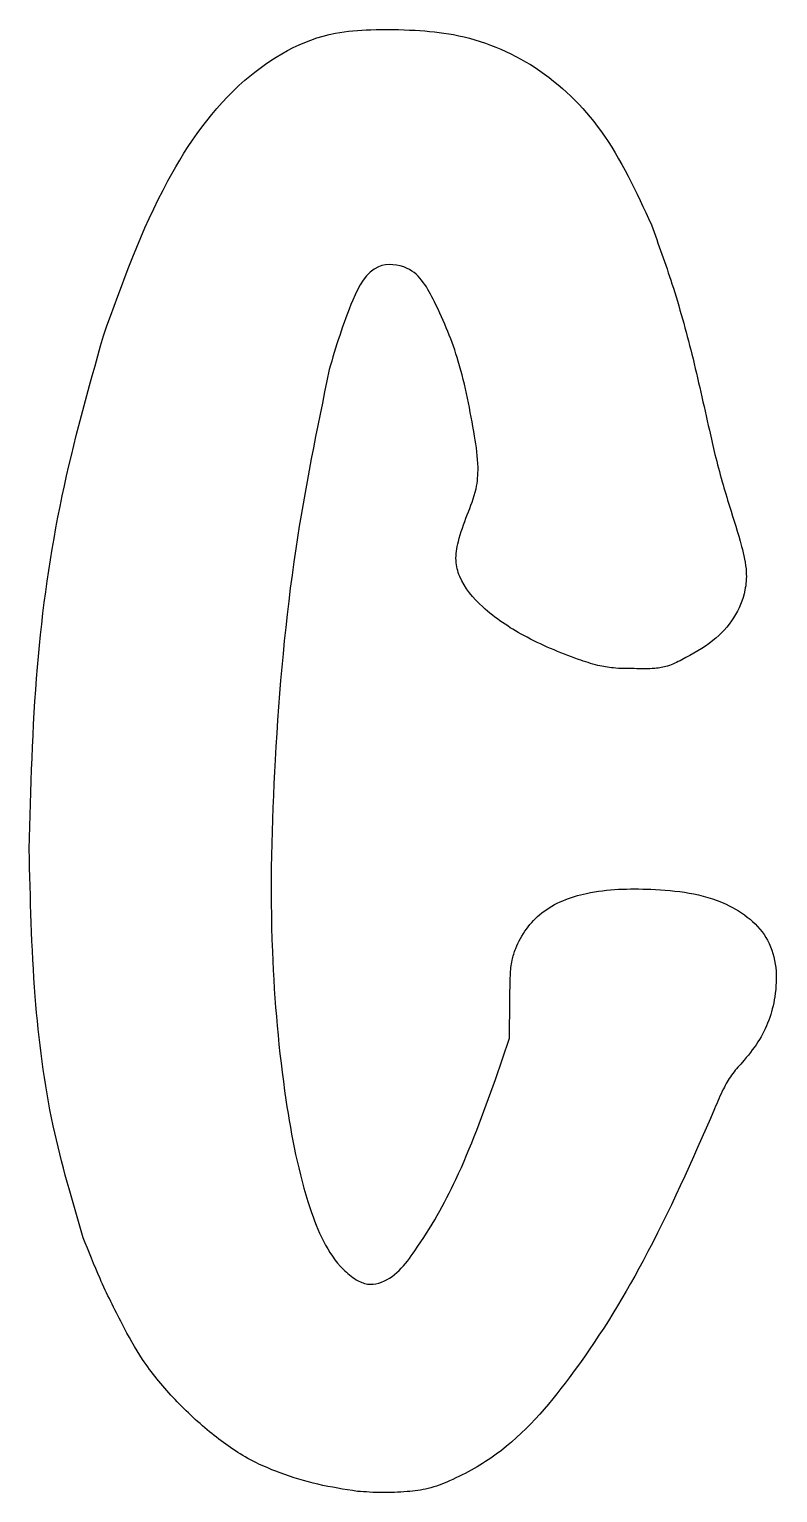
# Model space of a CAD drawing. Extents: x 721 to 959, y 267 to 733.
import ezdxf

# ---------------------------------------------------------------- set-up
doc = ezdxf.new("R2010")
doc.units = 0
doc.layers.add('Layer_1', color=7, linetype='CONTINUOUS')

msp = doc.modelspace()

# ---------------------------------------------------------------- linework, layer by layer
at = {"layer": 'Layer_1', "color": 7}
msp.add_lwpolyline([(869.231441, 398.4), (873.671841, 411.600015), (873.769202, 423.599985)], dxfattribs=at)
msp.add_lwpolyline([(825.224164, 267.215108)], close=True, dxfattribs=at)
for points, knots in [([(744.22656, 635.251472), (750.24835, 652.098762), (760.806543, 681.637643), (785.333958, 716.743526), (810.981456, 731.620637), (830.377069, 732.9504), (842.953101, 732.788483), (861.08957, 731.06474), (883.107572, 722.080904), (905.334119, 700.278307), (914.120669, 681.033479), (918.868399, 670.634714)], [0, 0, 0, 0, 53.518841, 93.83626, 126.356194, 137.641623, 151.81367, 164.108516, 192.154399, 221.133035, 255.198137, 255.198137, 255.198137, 255.198137]), ([(918.868399, 670.634714), (921.133818, 664.387441), (926.048455, 650.834503), (932.112971, 628.946086), (936.122736, 610.697897), (939.18416, 597.126158), (941.332717, 589.062965), (944.271291, 579.323449), (947.318065, 569.906108), (949.421855, 560.896574), (948.842233, 552.963534), (945.512494, 545.037591), (938.347732, 537.33497), (930.580271, 533.061837), (924.374124, 529.960129), (919.157852, 529.094999), (913.383768, 529.313798), (907.291874, 529.246547), (901.315129, 530.259148), (891.669676, 533.519152), (878.831001, 538.804528), (865.730063, 547.551305), (858.152192, 556.195285), (856.204074, 563.959657), (857.388085, 570.721491), (860.072176, 578.158763), (863.242943, 585.779021), (863.927889, 594.415573), (863.044879, 599.998657), (862.519816, 603.318516)], [0, 0, 0, 0, 19.930743, 43.238089, 68.064762, 75.982898, 84.972082, 93.094141, 106.485618, 114.740527, 120.59762, 130.066125, 139.918084, 151.548172, 156.51325, 160.605564, 167.234716, 173.832339, 178.847735, 185.326768, 204.343201, 220.271864, 232.461504, 237.609987, 243.718668, 252.677789, 261.415496, 268.273552, 278.333432, 278.333432, 278.333432, 278.333432]), ([(862.519816, 603.318516), (861.086591, 611.397956), (858.455359, 626.230857), (851.156568, 643.882968), (843.653686, 657.661666), (829.412449, 658.781787), (821.666584, 643.077742), (818.315461, 631.733992), (816.187434, 624.530495)], [0, 0, 0, 0, 24.398633, 44.793021, 58.561441, 67.695163, 81.120199, 104.478, 104.478, 104.478, 104.478]), ([(720.575093, 471.711254), (721.07513, 491.071191), (722.049633, 528.801), (729.732005, 583.742442), (739.469207, 618.345353), (744.22656, 635.251472)], [0, 0, 0, 0, 58.078471, 113.18682, 165.832988, 165.832988, 165.832988, 165.832988]), ([(816.187434, 624.530495), (812.296424, 605.545192), (803.88633, 564.51004), (798.432731, 502.41212), (796.851603, 443.724648), (801.157843, 395.686126), (807.702258, 361.565077), (816.212184, 341.41046), (824.290807, 334.711423), (828.265215, 332.926779), (836.156494, 333.915612), (846.287941, 347.002381), (858.328854, 368.471696), (865.28521, 387.567342), (869.231441, 398.4)], [0, 0, 0, 0, 58.101794, 125.582192, 186.643331, 234.168642, 269.54015, 291.698569, 296.931571, 300.795714, 304.367974, 319.836666, 345.990183, 380.277062, 380.277062, 380.277062, 380.277062]), ([(737.797584, 347.987119), (734.29919, 359.809975), (726.86415, 384.936769), (721.583756, 426.589524), (720.924579, 456.077273), (720.575093, 471.711254)], [0, 0, 0, 0, 36.942196, 78.512244, 125.424051, 125.424051, 125.424051, 125.424051]), ([(873.769202, 423.599985), (873.789701, 426.272267), (873.822489, 430.546624), (874.267467, 436.138452), (876.602082, 443.374509), (883.440111, 452.966831), (899.745355, 459.046204), (919.965463, 459.394767), (941.031797, 457.069621), (958.4373, 443.850506), (959.315582, 427.976765), (956.533277, 417.17999), (952.976353, 410.022204), (948.484696, 404.528367), (944.31681, 399.929434), (941.454795, 394.896099), (939.9202, 391.195295), (939.032723, 389.055073)], [0, 0, 0, 0, 8.025854, 12.837478, 16.724864, 30.762723, 46.271692, 66.860593, 91.321608, 108.852608, 127.001118, 134.708881, 142.44029, 150.700119, 155.94175, 161.010173, 167.961145, 167.961145, 167.961145, 167.961145]), ([(939.032723, 389.055073), (931.8429, 372.68378), (918.729442, 342.824316), (895.58519, 305.670893), (876.616621, 283.480563), (862.334174, 274.301001), (855.092814, 270.672118), (847.959446, 267.858874), (840.593786, 267.027453), (833.061111, 266.654001), (827.793098, 267.031178), (825.224164, 267.215108)], [0, 0, 0, 0, 53.541421, 97.653745, 131.314381, 139.577804, 148.414834, 155.623026, 162.411288, 170.520331, 178.238368, 178.238368, 178.238368, 178.238368]), ([(825.224073, 267.215108), (820.996465, 267.862237), (812.605361, 269.146681), (800.865202, 272.717696), (788.992734, 277.906154), (777.528103, 286.213507), (766.263141, 296.795591), (756.763098, 308.328655), (749.645067, 321.401246), (743.221688, 334.289112), (739.522406, 343.63126), (737.797584, 347.987119)], [0, 0, 0, 0, 12.816223, 25.43809, 36.702524, 51.528507, 67.616878, 83.029938, 96.086631, 112.167466, 126.215156, 126.215156, 126.215156, 126.215156])]:
    msp.add_open_spline(points, degree=3, knots=knots, dxfattribs=at)

doc.saveas('drawing.dxf')
